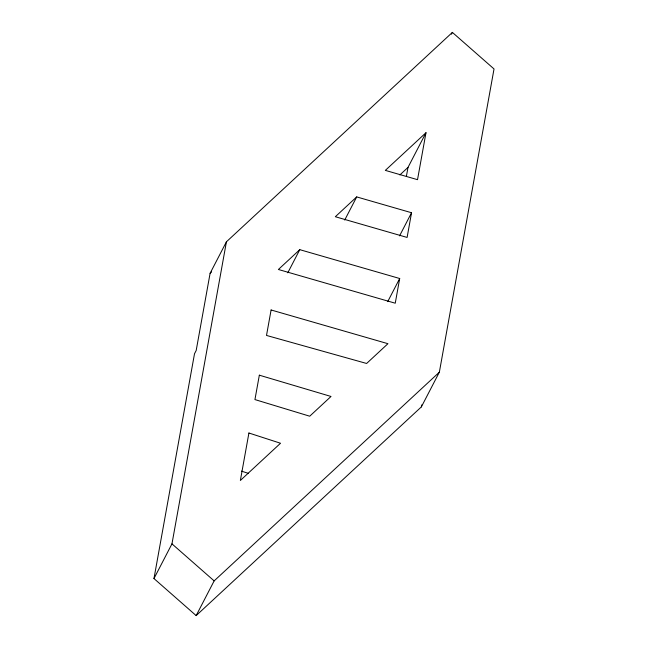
<?xml version="1.0" encoding="UTF-8"?>
<svg xmlns="http://www.w3.org/2000/svg" width="648" height="648" viewBox="0 0 648 648"><rect width="100%" height="100%" fill="white"/><g stroke="black" fill="none" stroke-linecap="round" stroke-linejoin="round"><path stroke-width="0.97" d="M153.973 578.559L194.513 353.735L196.174 350.528L210.106 273.294L226.427 241.801L452.385 32.4L494.027 68.955L439.352 372.195L421.362 406.904L196.158 615.6L153.973 578.559L171.963 543.858L226.427 241.801M406.409 176.224L407.997 167.419L425.987 132.71L385.333 170.383L417.523 179.674L425.987 132.71M399.695 278.51L395.248 303.207L278.397 269.487L299.781 249.666L399.695 278.51L387.707 301.644M411.553 212.738L407.106 237.435L335.332 216.724L356.708 196.911L411.553 212.738L399.565 235.872M421.362 406.904L421.718 404.911M287.785 272.808L299.781 249.666M344.72 220.045L356.708 196.911M451.462 34.182L452.385 32.4M196.158 615.6L214.148 580.892L439.352 372.195M210.106 273.294L211.548 271.958M399.865 174.952L407.997 167.419M241.461 471.128L248.168 473.299M171.963 543.858L214.148 580.892M248.913 433.01L240.359 480.476L280.527 443.248L248.913 433.01M259.338 375.184L254.939 399.581L309.712 416.202L331.007 396.463L259.338 375.184M271.099 309.979L266.506 335.437L366.614 363.471L387.941 343.699L271.099 309.979"/></g></svg>
